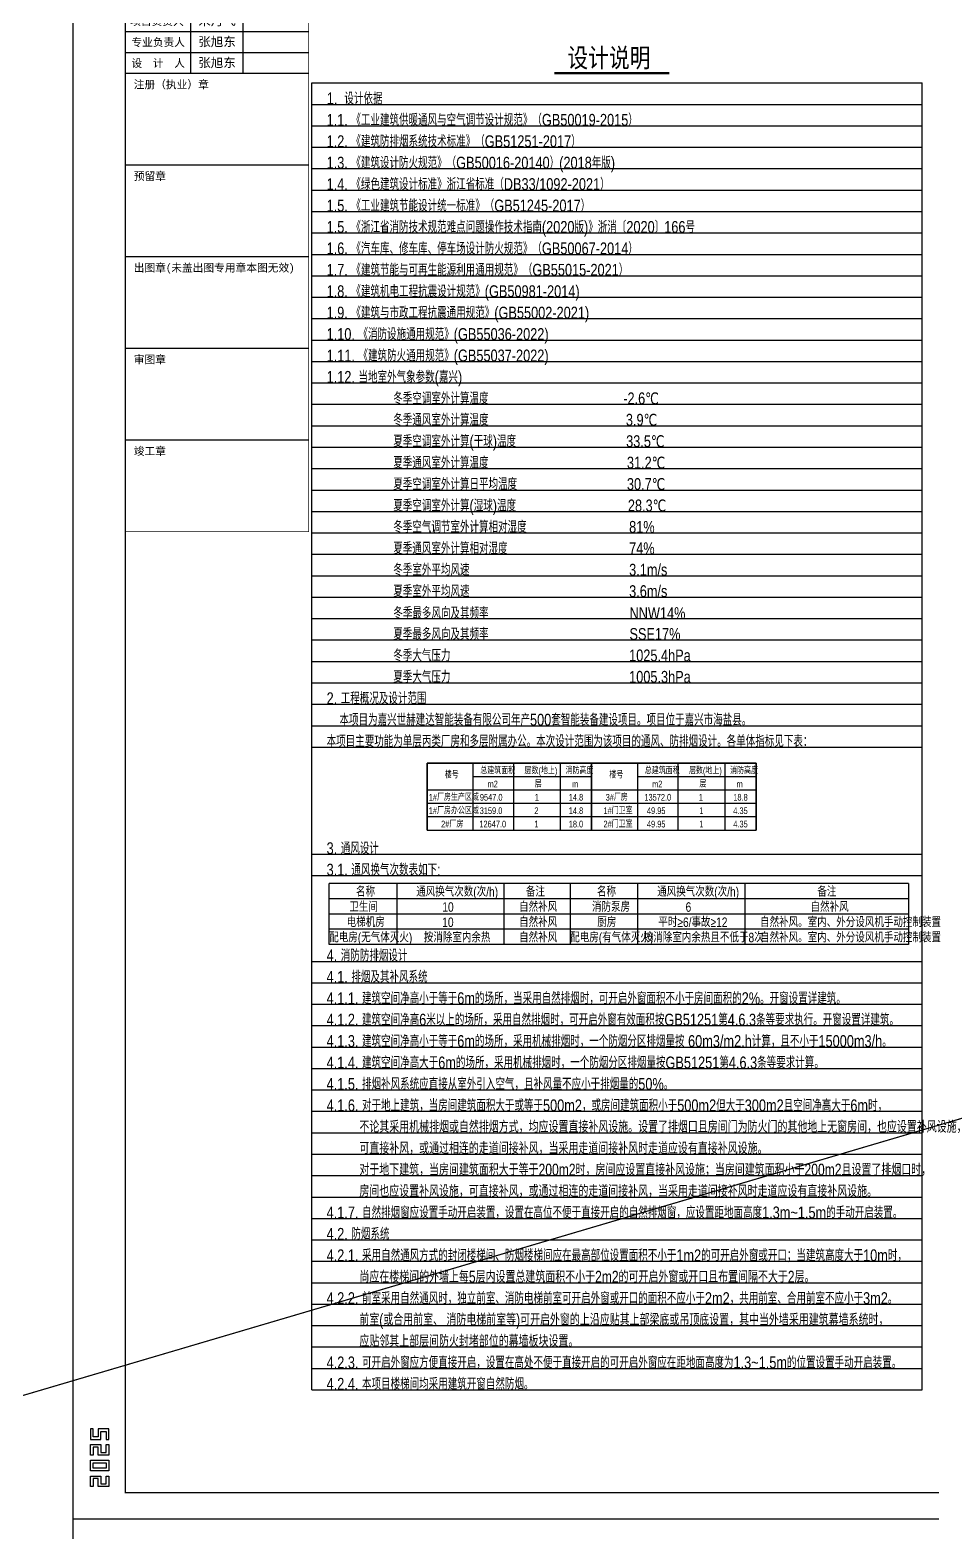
# Model space of a CAD drawing. Extents: x -976302 to -776254, y 5665 to 231437.
# Drawn here: x -870597 to -832724, y 135822 to 198917 of the extents above; entities that cross this region are included whole.
import ezdxf
from ezdxf.enums import TextEntityAlignment as Align

# ---------------------------------------------------------------- set-up
doc = ezdxf.new("R2010")
doc.units = 0
doc.header["$LTSCALE"] = 1000
doc.header["$MEASUREMENT"] = 0
for name, color, linetype in [('0-cxFrame', 155, 'Continuous'), ('qianming', 155, 'Continuous'), ('暖通', 7, 'Continuous')]:
    doc.layers.add(name, color=color, linetype=linetype)
doc.layers.add('0-cxText', color=131, linetype='Continuous', lineweight=25)
doc.styles.add('-黑体', font='simhei.ttf', dxfattribs={"width": 0.8})
doc.styles.add('cx_biaoti', font='')
doc.styles.add('cx_tuming', font='simhei.ttf')
doc.styles.add('cx_tuqian1', font='')
doc.styles.add('YW', font='fsdb_e.shx', dxfattribs={"bigfont": 'fsdb.shx'})
doc.styles.add('图框宋体', font='', dxfattribs={"width": 0.75})
doc.styles.add('文字仿宋', font='fsdb_e.shx', dxfattribs={"width": 0.7, "bigfont": 'fsdb.shx'})
doc.styles.add('黑体', font='simhei.ttf', dxfattribs={"height": 12})
doc.styles.get('cx_biaoti').set_extended_font_data('SimSun')
doc.styles.get('cx_tuqian1').set_extended_font_data('SimSun')
doc.styles.get('图框宋体').set_extended_font_data('SimSun')

# ---------------------------------------------------------------- blocks, each defined once
blk = doc.blocks.new('zjcx_lan_xinxi(Dragon)')
for p, q in [((7000, -3200), (0, -3200)), ((7000, -6700), (0, -6700)), ((7000, -10200), (0, -10200)), ((7000, -13700), (0, -13700)), ((7000, -17200), (0, -17200))]:
    blk.add_line(p, q)
at = {"const_width": 25}
blk.add_lwpolyline([(0, -20700), (7000, -20700), (7000, 0), (0, 0)], close=True, dxfattribs=at)
for points in [[(2500, -3200), (2500, 0)], [(4500, -3200), (4500, 0)], [(0, -800), (7000, -800)], [(0, -1600), (7000, -1600)], [(0, -2400), (7000, -2400)]]:
    blk.add_lwpolyline(points)
for points in [[(7000, -3200), (7000, 0)], [(0, -3200), (7000, -3200)], [(0, -20700), (7000, -20700), (7000, -3200)], [(0, -20700), (7000, -20700)]]:
    blk.add_lwpolyline(points, dxfattribs=at)
at = {"style": '图框宋体'}
for s, p in [('实   名', (3500, -400)), ('签   名', (5750, -400)), ('项目负责人', (1204, -1200)), ('专业负责人', (1250, -2000)), ('设  计  人', (1250, -2800))]:
    blk.add_text(s, height=300, dxfattribs=at).set_placement(p, align=Align.MIDDLE)
for s, p in [('注册（执业）章', (318, -3771)), ('预留章', (318, -7271)), ('出图章(未盖出图专用章本图无效)', (318, -10771)), ('审图章', (318, -14271)), ('竣工章', (318, -17771))]:
    blk.add_text(s, height=300, dxfattribs=at).set_placement(p)
blk = doc.blocks.new('T-信息(Dragon)')
at = {"layer": '0-cxFrame'}
blk.add_blockref('zjcx_lan_xinxi(Dragon)', (0, 0), dxfattribs=at)
at = {"layer": 'qianming', "color": 3, "style": 'cx_biaoti'}
for s, p in [('宋月飞', (3497, -1185)), ('张旭东', (3497, -1985)), ('张旭东', (3497, -2785))]:
    blk.add_text(s, height=350, dxfattribs=at).set_placement(p, align=Align.MIDDLE_CENTER)
blk = doc.blocks.new('TK22.A1 L(Dragon)')
at = {"layer": '0-cxFrame', "color": 7, "const_width": 0.5}
blk.add_lwpolyline([(0, 0), (-841, 0), (-841, 594), (0, 594)], close=True, dxfattribs=at)
at = {"layer": '0-cxFrame', "const_width": 0.5}
blk.add_lwpolyline([(-80, 10), (-821, 10), (-821, 584), (-80, 584)], close=True, dxfattribs=at)
at = {"layer": 'Defpoints', "color": 2}
for points in [[(-833.37, 34.37), (-834.37, 34.37), (-834.37, 30.37), (-830.37, 30.37), (-830.37, 33.37), (-828.37, 33.37), (-828.37, 30.37), (-827.37, 30.37), (-827.37, 34.37), (-831.37, 34.37), (-831.37, 31.37), (-833.37, 31.37), (-833.37, 34.37)], [(-833.37, 24.37), (-834.37, 24.37), (-834.37, 28.37), (-830.37, 28.37), (-830.37, 25.37), (-828.37, 25.37), (-828.37, 28.37), (-827.37, 28.37), (-827.37, 24.37), (-831.37, 24.37), (-831.37, 27.37), (-833.37, 27.37), (-833.37, 24.37)], [(-833.37, 12.37), (-834.37, 12.37), (-834.37, 16.37), (-830.37, 16.37), (-830.37, 13.37), (-828.37, 13.37), (-828.37, 16.37), (-827.37, 16.37), (-827.37, 12.37), (-831.37, 12.37), (-831.37, 15.37), (-833.37, 15.37), (-833.37, 12.37)]]:
    blk.add_lwpolyline(points, dxfattribs=at)
for points in [[(-834.37, 18.37), (-834.37, 22.37), (-827.37, 22.37), (-827.37, 18.37)], [(-833.37, 19.37), (-833.37, 21.37), (-828.37, 21.37), (-828.37, 19.37)]]:
    blk.add_lwpolyline(points, close=True, dxfattribs=at)
at = {"layer": '0-cxFrame', "xscale": 0.01, "yscale": 0.01, "zscale": 0.01}
blk.add_blockref('T-信息(Dragon)', (-821, 584), dxfattribs=at)
at = {"style": '黑体', "flags": 4}
blk.add_attdef('图幅', text='', height=3.3, dxfattribs=at).set_placement((-40, 3), align=Align.RIGHT)
at = {"layer": '0-cxText', "flags": 4}
for tag, height, style, p in [('建设单位', 3.5, 'cx_tuming', (-45, 240)), ('项目名称', 3.5, 'cx_tuming', (-45, 210)), ('子项名称', 3.5, 'cx_tuming', (-45, 180)), ('工程编号', 3.3, 'cx_tuqian1', (-35, 165)), ('图名1', 3.5, 'cx_tuming', (-45, 87)), ('图名2', 3.5, 'cx_tuming', (-45, 79)), ('图名3', 3.5, 'cx_tuming', (-45, 71)), ('出图日期', 3.3, 'cx_tuqian1', (-39, 60)), ('专业', 3.3, 'cx_tuqian1', (-55, 52)), ('图号', 3.3, 'cx_tuqian1', (-55, 44)), ('版次', 3.3, 'cx_tuqian1', (-20, 44))]:
    blk.add_attdef(tag, text='', height=height, dxfattribs=dict(at, style=style)).set_placement(p, align=Align.MIDDLE)
at = {"layer": 'Defpoints', "color": 6, "flags": 4}
for tag, height, style, p in [('tufu', 3.3, '黑体', (-12, 12)), ('dwfname', 4, 'cx_tuqian1', (-80, 3))]:
    blk.add_attdef(tag, text='', height=height, dxfattribs=dict(at, style=style)).set_placement(p, align=Align.RIGHT)

msp = doc.modelspace()

# ---------------------------------------------------------------- linework, layer by layer
at = {"layer": '暖通', "color": 7}
for p, q in [((-858767.1, 196693.8), (-833135.2, 196693.8)), ((-858767.1, 141793.8), (-858767.1, 196693.8)), ((-858767.1, 196693.8), (-833135.2, 196693.8)), ((-833135.2, 141793.8), (-833135.2, 196693.8)), ((-858767.1, 195793.8), (-833135.2, 195793.8)), ((-858767.1, 194893.8), (-833135.2, 194893.8)), ((-858767.1, 193993.8), (-833135.2, 193993.8)), ((-858767.1, 193093.8), (-833135.2, 193093.8)), ((-858767.1, 192193.8), (-833135.2, 192193.8)), ((-858767.1, 191293.8), (-833135.2, 191293.8)), ((-858767.1, 190393.8), (-833135.2, 190393.8)), ((-858767.1, 189493.8), (-833135.2, 189493.8)), ((-858767.1, 188593.8), (-833135.2, 188593.8)), ((-858767.1, 187693.8), (-833135.2, 187693.8)), ((-858767.1, 186793.8), (-833135.2, 186793.8)), ((-858767.1, 185893.8), (-833135.2, 185893.8)), ((-858767.1, 184993.8), (-833135.2, 184993.8)), ((-858767.1, 184093.8), (-833135.2, 184093.8)), ((-858767.1, 183193.8), (-833135.2, 183193.8)), ((-858767.1, 182293.8), (-833135.2, 182293.8)), ((-858767.1, 181393.8), (-833135.2, 181393.8)), ((-858767.1, 180493.8), (-833135.2, 180493.8)), ((-858767.1, 179593.8), (-833135.2, 179593.8)), ((-858767.1, 178693.8), (-833135.2, 178693.8)), ((-858767.1, 178693.8), (-833135.2, 178693.8)), ((-858767.1, 177793.8), (-833135.2, 177793.8)), ((-858767.1, 176893.8), (-833135.2, 176893.8)), ((-858767.1, 175993.8), (-833135.2, 175993.8)), ((-858767.1, 175093.8), (-833135.2, 175093.8)), ((-858767.1, 174193.8), (-833135.2, 174193.8)), ((-858767.1, 173293.8), (-833135.2, 173293.8)), ((-858767.1, 172393.8), (-833135.2, 172393.8)), ((-858767.1, 171493.8), (-833135.2, 171493.8)), ((-858767.1, 170593.8), (-833135.2, 170593.8)), ((-858767.1, 169693.8), (-833135.2, 169693.8)), ((-858767.1, 168793.8), (-833135.2, 168793.8)), ((-853923.3, 165308.9), (-853923.3, 168124.9)), ((-853923.3, 168124.9), (-847014, 168124.9)), ((-847014, 168124.9), (-853923.3, 168124.9)), ((-853923.3, 168124.9), (-853923.3, 165308.9)), ((-851997.3, 168124.9), (-851997.3, 165308.9)), ((-851997.3, 168124.9), (-851997.3, 165308.9)), ((-850298.3, 168124.9), (-850298.3, 165308.9)), ((-848332.9, 168124.9), (-848332.9, 165308.9)), ((-847014, 168124.9), (-847014, 165308.9)), ((-847014, 168124.9), (-847014, 165308.9)), ((-847014, 165308.9), (-847014, 168124.9)), ((-847014, 165308.9), (-847014, 168124.9)), ((-847014, 168124.9), (-847014, 165308.9)), ((-847014, 165308.9), (-847014, 168124.9)), ((-847014, 168124.9), (-840104.8, 168124.9)), ((-840104.8, 168124.9), (-847014, 168124.9)), ((-847014, 168124.9), (-847014, 165308.9)), ((-845088, 168124.9), (-845088, 165308.9)), ((-845088, 168124.9), (-845088, 165308.9)), ((-843389, 168124.9), (-843389, 165308.9)), ((-841423.7, 168124.9), (-841423.7, 165308.9)), ((-840104.8, 168124.9), (-840104.8, 165308.9)), ((-840104.8, 168124.9), (-840104.8, 165308.9)), ((-840104.8, 165308.9), (-840104.8, 168124.9)), ((-840104.8, 165308.9), (-840104.8, 168124.9)), ((-840104.8, 168124.9), (-840104.8, 165308.9)), ((-851997.3, 167561.7), (-847014, 167561.7)), ((-845088, 167561.7), (-840104.8, 167561.7)), ((-853923.3, 166998.5), (-847014, 166998.5)), ((-847014, 166998.5), (-840104.8, 166998.5)), ((-853923.3, 166435.3), (-847014, 166435.3)), ((-847014, 166435.3), (-840104.8, 166435.3)), ((-853923.3, 165872.1), (-847014, 165872.1)), ((-853923.3, 165308.9), (-847014, 165308.9)), ((-853923.3, 165308.9), (-847014, 165308.9)), ((-847014, 165872.1), (-840104.8, 165872.1)), ((-847014, 165308.9), (-840104.8, 165308.9)), ((-847014, 165308.9), (-840104.8, 165308.9)), ((-858767.1, 164293.8), (-833135.2, 164293.8)), ((-858767.1, 163393.8), (-833135.2, 163393.8)), ((-847917, 163059), (-858035.7, 163059)), ((-858035.7, 160499), (-858035.7, 163059)), ((-855201, 163059), (-855201, 160499)), ((-850697, 163059), (-850697, 160499)), ((-847917, 163059), (-847917, 160499)), ((-833713.5, 163059), (-847917, 163059)), ((-845082.3, 163059), (-845082.3, 160499)), ((-840578.4, 163059), (-840578.4, 160499)), ((-833713.5, 163059), (-833713.5, 160499)), ((-847917, 162419), (-858035.7, 162419)), ((-833713.5, 162419), (-847917, 162419)), ((-847917, 161779), (-858035.7, 161779)), ((-833713.5, 161779), (-847917, 161779)), ((-833713.5, 161139), (-858035.7, 161139)), ((-833713.5, 161139), (-847917, 161139)), ((-833713.5, 160499), (-858035.7, 160499)), ((-858767.1, 159793.8), (-833135.2, 159793.8)), ((-858767.1, 158893.8), (-833135.2, 158893.8)), ((-858767.1, 157993.8), (-833135.2, 157993.8)), ((-858767.1, 157093.8), (-833135.2, 157093.8)), ((-858767.1, 156193.8), (-833135.2, 156193.8)), ((-858767.1, 155293.8), (-833135.2, 155293.8)), ((-858767.1, 154393.8), (-833135.2, 154393.8)), ((-858767.1, 153493.8), (-833135.2, 153493.8)), ((-858767.1, 152593.8), (-833135.2, 152593.8)), ((-858767.1, 151693.8), (-833135.2, 151693.8)), ((-858767.1, 150793.8), (-833135.2, 150793.8)), ((-858767.1, 149893.8), (-833135.2, 149893.8)), ((-858767.1, 148993.8), (-833135.2, 148993.8)), ((-858767.1, 148093.8), (-833135.2, 148093.8)), ((-858767.1, 147193.8), (-833135.2, 147193.8)), ((-858767.1, 146293.8), (-833135.2, 146293.8)), ((-858767.1, 145393.8), (-833135.2, 145393.8)), ((-858767.1, 144493.8), (-833135.2, 144493.8)), ((-858767.1, 143593.8), (-833135.2, 143593.8)), ((-858767.1, 142693.8), (-833135.2, 142693.8)), ((-858767.1, 141793.8), (-833135.2, 141793.8))]:
    msp.add_line(p, q, dxfattribs=at)
at = {"layer": '暖通', "color": 7, "const_width": 92.3}
msp.add_lwpolyline([(-843755, 197104.1), (-848581.9, 197104.1)], dxfattribs=at)
at = {"layer": '暖通', "color": 6, "const_width": 50}
msp.add_lwpolyline([(-954046.1, 117002.2), (-805406.3, 160895.1)], dxfattribs=at)

# ---------------------------------------------------------------- block references
at = {"layer": '0-cxFrame', "xscale": 110, "yscale": 110, "zscale": 110}
for p in [(-776281.3, 136372.5), (-776281.3, 71032.5)]:
    msp.add_blockref('TK22.A1 L(Dragon)', p, dxfattribs=at)

# ---------------------------------------------------------------- texts
at = {"layer": '暖通', "color": 7, "width": 0.8}
for s, height, style, p in [('设计说明', 800, '-黑体', (-848034.8, 197352.2)), ('1.  设计依据', 500, '文字仿宋', (-858139.6, 195793.8)), ('1.1. 《工业建筑供暖通风与空气调节设计规范》（GB50019-2015）', 500, '文字仿宋', (-858143.8, 194893.8)), ('1.2. 《建筑防排烟系统技术标准》（GB51251-2017）', 500, '文字仿宋', (-858143.8, 193993.8)), ('1.3. 《建筑设计防火规范》（GB50016-20140）(2018年版)', 500, '文字仿宋', (-858143.8, 193093.8)), ('1.4. 《绿色建筑设计标准》浙江省标准（DB33/1092-2021）', 500, '文字仿宋', (-858143.8, 192193.8)), ('1.5. 《工业建筑节能设计统一标准》（GB51245-2017）', 500, '文字仿宋', (-858143.8, 191293.8)), ('1.5. 《浙江省消防技术规范难点问题操作技术指南(2020版)》浙消〔2020〕166号', 500, '文字仿宋', (-858143.8, 190393.8)), ('1.6. 《汽车库、修车库、停车场设计防火规范》（GB50067-2014）', 500, '文字仿宋', (-858143.8, 189493.8)), ('1.7. 《建筑节能与可再生能源利用通用规范》（GB55015-2021）', 500, '文字仿宋', (-858143.8, 188593.8)), ('1.8. 《建筑机电工程抗震设计规范》(GB50981-2014)', 500, '文字仿宋', (-858143.8, 187693.8)), ('1.9. 《建筑与市政工程抗震通用规范》(GB55002-2021)', 500, '文字仿宋', (-858143.8, 186793.8)), ('1.10. 《消防设施通用规范》(GB55036-2022)', 500, '文字仿宋', (-858143.8, 185893.8)), ('1.11. 《建筑防火通用规范》(GB55037-2022)', 500, '文字仿宋', (-858143.8, 184993.8)), ('1.12. 当地室外气象参数(嘉兴)', 500, '文字仿宋', (-858143.8, 184093.8)), ('2. 工程概况及设计范围', 500, '文字仿宋', (-858143.8, 170593.8)), ('本项目为嘉兴世赫建达智能装备有限公司年产500套智能装备建设项目。项目位于嘉兴市海盐县。', 500, '文字仿宋', (-857602.5, 169693.8)), ('本项目主要功能为单层丙类厂房和多层附属办公。本次设计范围为该项目的通风、防排烟设计。各单体指标见下表：', 500, '文字仿宋', (-858143.8, 168793.8))]:
    msp.add_text(s, height=height, rotation=359.999998, dxfattribs=dict(at, style=style)).set_placement(p)
at = {"layer": '暖通', "color": 7, "style": '文字仿宋'}
for s, height, width, p in [('冬季空调室外计算温度', 500, 0.8, (-855343.5, 183193.8)), ('-2.6℃', 500, 0.8, (-845686.2, 183193.8)), ('冬季通风室外计算温度', 500, 0.8, (-855343.5, 182293.8)), ('3.9℃', 500, 0.8, (-845575.9, 182293.8)), ('夏季空调室外计算(干球)温度', 500, 0.8, (-855343.5, 181393.8)), ('33.5℃', 500, 0.8, (-845565.4, 181393.8)), ('夏季通风室外计算温度', 500, 0.8, (-855343.5, 180493.8)), ('31.2℃', 500, 0.8, (-845533, 180493.8)), ('夏季空调室外计算日平均温度', 500, 0.8, (-855343.5, 179593.8)), ('30.7℃', 500, 0.8, (-845533, 179593.8)), ('夏季空调室外计算(湿球)温度', 500, 0.8, (-855343.5, 178693.8)), ('28.3℃', 500, 0.8, (-845492.6, 178693.8)), ('冬季空气调节室外计算相对湿度', 500, 0.8, (-855343.5, 177793.8)), ('81%%%', 500, 0.8, (-845440, 177793.8)), ('夏季通风室外计算相对湿度', 500, 0.8, (-855343.5, 176893.8)), ('74%%%', 500, 0.8, (-845440, 176893.8)), ('冬季室外平均风速', 500, 0.8, (-855343.5, 175993.8)), ('3.1m/s', 500, 0.8, (-845440, 175993.8)), ('夏季室外平均风速', 500, 0.8, (-855343.5, 175093.8)), ('3.6m/s', 500, 0.8, (-845440, 175093.8)), ('冬季最多风向及其频率', 500, 0.8, (-855340.7, 174171.7)), ('NNW14%%%', 500, 0.8, (-845423.4, 174171.7)), ('夏季最多风向及其频率', 500, 0.8, (-855343.5, 173293.8)), ('SSE17%%%', 500, 0.8, (-845426.2, 173293.8)), ('冬季大气压力', 500, 0.8, (-855343.5, 172393.8)), ('1025.4hPa', 500, 0.8, (-845440, 172393.8)), ('夏季大气压力', 500, 0.8, (-855343.5, 171493.8)), ('1005.3hPa', 500, 0.8, (-845440, 171493.8)), ('总建筑面积', 281.6, 0.8, (-851691.1, 167663.2)), ('层数(地上)', 281.6, 0.8, (-849835, 167663.2)), ('消防高度', 281.6, 0.8, (-848110.4, 167663.2)), ('总建筑面积', 281.6, 0.8, (-844781.8, 167663.2)), ('层数(地上)', 281.6, 0.8, (-842925.8, 167663.2)), ('消防高度', 281.6, 0.8, (-841201.2, 167663.2)), ('楼号', 281.6, 0.8, (-853179.1, 167488.5)), ('m2', 281.6, 0.8, (-851386.5, 167101.3)), ('层', 281.6, 0.8, (-849400.1, 167101.3)), ('m', 281.6, 0.8, (-847838.1, 167101.3)), ('楼号', 281.6, 0.8, (-846269.9, 167488.5)), ('m2', 281.6, 0.8, (-844477.3, 167101.3)), ('层', 281.6, 0.8, (-842490.8, 167101.3)), ('m', 281.6, 0.8, (-840928.8, 167101.3)), ('1#厂房生产区域', 281.6, 0.8, (-853854, 166545.3)), ('9547.0', 281.6, 0.8, (-851708.2, 166545.3)), ('1', 281.6, 0.8, (-849403.4, 166545.3)), ('14.8', 281.6, 0.8, (-847975, 166545.3)), ('3#厂房', 281.6, 0.8, (-846425.9, 166545.3)), ('13572.0', 281.6, 0.8, (-844799, 166545.3)), ('1', 281.6, 0.8, (-842511.9, 166545.3)), ('18.8', 281.6, 0.8, (-841065.7, 166545.3)), ('1#厂房办公区域', 281.6, 0.8, (-853854, 165982.1)), ('3159.0', 281.6, 0.8, (-851714.5, 165982.1)), ('2', 281.6, 0.8, (-849421.1, 165982.1)), ('14.8', 281.6, 0.8, (-847975, 165982.1)), ('1#门卫室', 281.6, 0.8, (-846517.2, 165982.1)), ('49.95', 281.6, 0.8, (-844692.6, 165982.1)), ('1', 281.6, 0.8, (-842494.1, 165982.1)), ('4.35', 281.6, 0.8, (-841065.7, 165982.1)), ('2#厂房', 281.6, 0.8, (-853335.1, 165418.9)), ('12647.0', 281.6, 0.8, (-851730.1, 165418.9)), ('1', 281.6, 0.8, (-849421.1, 165418.9)), ('18.0', 281.6, 0.8, (-847975, 165418.9)), ('2#门卫室', 281.6, 0.8, (-846517.2, 165418.9)), ('49.95', 281.6, 0.8, (-844692.6, 165418.9)), ('1', 281.6, 0.8, (-842494.1, 165418.9)), ('4.35', 281.6, 0.8, (-841065.7, 165418.9)), ('3. 通风设计', 500, 0.8, (-858143.8, 164293.8)), ('3.1. 通风换气次数表如下:', 500, 0.8, (-858143.8, 163393.8)), ('4. 消防防排烟设计', 500, 0.8, (-858143.8, 159793.8)), ('4.1. 排烟及其补风系统', 500, 0.8, (-858143.8, 158893.8)), ('4.1.1. 建筑空间净高小于等于6m的场所，当采用自然排烟时，可开启外窗面积不小于房间面积的2%%%。开窗设置详建筑。', 500, 0.8, (-858143.8, 157993.8)), ('4.1.2. 建筑空间净高6米以上的场所，采用自然排烟时，可开启外窗有效面积按GB51251第4.6.3条等要求执行。开窗设置详建筑。', 500, 0.8, (-858143.8, 157093.8)), ('4.1.3. 建筑空间净高小于等于6m的场所，采用机械排烟时，一个防烟分区排烟量按 60m3/m2.h计算，且不小于15000m3/h。', 500, 0.8, (-858143.8, 156193.8)), ('4.1.4. 建筑空间净高大于6m的场所，采用机械排烟时，一个防烟分区排烟量按GB51251第4.6.3条等要求计算。', 500, 0.8, (-858143.8, 155293.8)), ('4.1.5. 排烟补风系统应直接从室外引入空气，且补风量不应小于排烟量的50%%%。', 500, 0.8, (-858143.8, 154393.8)), ('4.1.6. 对于地上建筑，当房间建筑面积大于或等于500m2，或房间建筑面积小于500m2但大于300m2且空间净高大于6m时，', 500, 0.8, (-858143.8, 153493.8)), ('不论其采用机械排烟或自然排烟方式，均应设置直接补风设施。设置了排烟口且房间门为防火门的其他地上无窗房间，也应设置补风设施，', 500, 0.76, (-856767.3, 152593.8)), ('可直接补风，或通过相连的走道间接补风，当采用走道间接补风时走道应设有直接补风设施。', 500, 0.76, (-856767.3, 151693.8)), ('对于地下建筑，当房间建筑面积大于等于200m2时，房间应设置直接补风设施；当房间建筑面积小于200m2且设置了排烟口时，', 500, 0.76, (-856767.3, 150793.8)), ('房间也应设置补风设施，可直接补风，或通过相连的走道间接补风，当采用走道间接补风时走道应设有直接补风设施。', 500, 0.76, (-856767.3, 149893.8)), ('4.1.7. 自然排烟窗应设置手动开启装置，设置在高位不便于直接开启的自然排烟窗，应设置距地面高度1.3m~1.5m的手动开启装置。', 500, 0.8, (-858143.8, 148993.8)), ('4.2. 防烟系统', 500, 0.8, (-858143.8, 148093.8)), ('4.2.1. 采用自然通风方式的封闭楼梯间、防烟楼梯间应在最高部位设置面积不小于1m2的可开启外窗或开口；当建筑高度大于10m时，', 500, 0.8, (-858143.8, 147193.8)), ('尚应在楼梯间的外墙上每5层内设置总建筑面积不小于2m2的可开启外窗或开口且布置间隔不大于2层。', 500, 0.76, (-856767.3, 146293.8)), ('4.2.2. 前室采用自然通风时，独立前室、消防电梯前室可开启外窗或开口的面积不应小于2m2，共用前室、合用前室不应小于3m2。', 500, 0.8, (-858143.8, 145393.8)), ('前室(或合用前室、 消防电梯前室等)可开启外窗的上沿应贴其上部梁底或吊顶底设置，其中当外墙采用建筑幕墙系统时， ', 500, 0.76, (-856767.3, 144493.8)), ('应贴邻其上部层间防火封堵部位的幕墙板块设置。', 500, 0.76, (-856767.3, 143593.8)), ('4.2.3. 可开启外窗应方便直接开启，设置在高处不便于直接开启的可开启外窗应在距地面高度为1.3~1.5m的位置设置手动开启装置。', 500, 0.8, (-858143.8, 142693.8)), ('4.2.4. 本项目楼梯间均采用建筑开窗自然防烟。', 500, 0.8, (-858143.8, 141793.8))]:
    msp.add_text(s, height=height, dxfattribs=dict(at, width=width)).set_placement(p)
at = {"layer": '暖通', "color": 7, "style": 'YW', "width": 0.8}
for s, p in [('名称', (-856909, 162715.4)), ('通风换气次数(次/h)', (-854384, 162715.4)), ('备注', (-849775.9, 162715.4)), ('名称', (-846790.3, 162715.4)), ('通风换气次数(次/h)', (-844265.3, 162715.4)), ('备注', (-837536.1, 162715.4)), ('卫生间', (-857188.6, 162075.4)), ('10', (-853284.2, 162075.4)), ('自然补风', (-850061.8, 162075.4)), ('消防泵房', (-847000, 162075.4)), ('6', (-843068.6, 162075.4)), ('自然补风', (-837822.1, 162075.4)), ('电梯机房', (-857301, 161435.4)), ('10', (-853287.7, 161435.4)), ('自然补风', (-850061.8, 161435.4)), ('厨房', (-846777.6, 161435.4)), ('平时≥6/事故≥12', (-844213.8, 161435.4)), ('自然补风。室内、外分设风机手动控制装置', (-839943.2, 161435.4)), ('配电房(无气体灭火)', (-858032.8, 160795.4)), ('按消除室内余热', (-854062.7, 160795.4)), ('自然补风', (-850061.8, 160795.4)), ('配电房(有气体灭火)', (-847914.1, 160795.4)), ('按消除室内余热且不低于8次', (-844827.1, 160795.4)), ('自然补风。室内、外分设风机手动控制装置', (-839943.2, 160795.4))]:
    msp.add_text(s, height=400, rotation=359.999998, dxfattribs=at).set_placement(p, align=Align.MIDDLE_LEFT)

doc.saveas('drawing.dxf')
